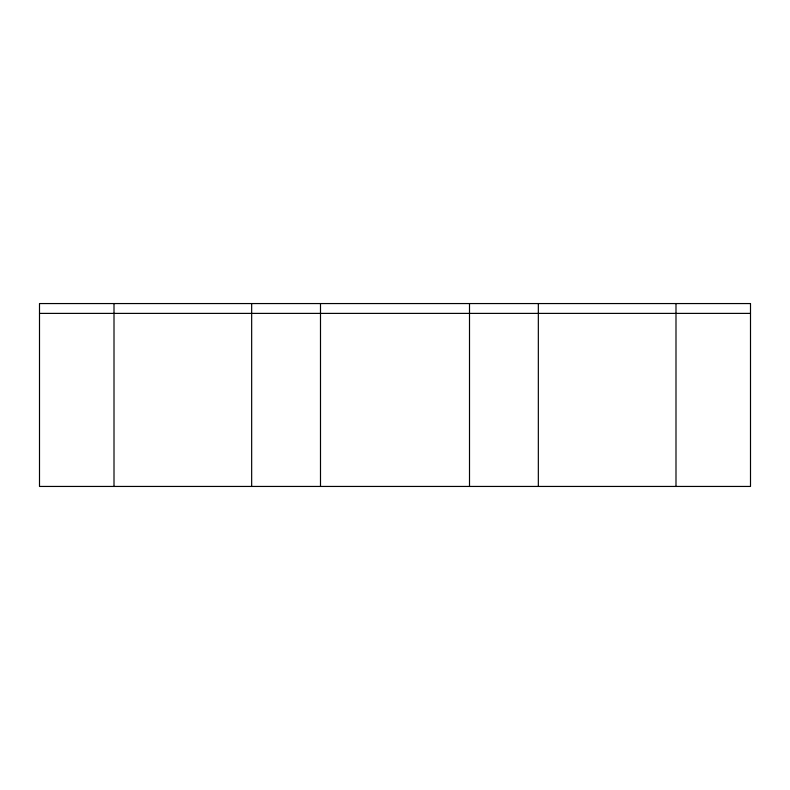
<?xml version="1.0" encoding="UTF-8"?>
<svg xmlns="http://www.w3.org/2000/svg" width="790" height="790" viewBox="0 0 790 790"><rect width="100%" height="100%" fill="white"/><g stroke="black" fill="none" stroke-linecap="round" stroke-linejoin="round"><path stroke-width="1.19" d="M39.5 313.393L750.5 313.393M675.993 303.558L675.993 486.443M538.336 303.558L538.336 486.443M469.507 303.558L469.507 486.443M320.493 303.558L320.493 486.443M251.664 303.558L251.664 486.443M114.007 303.558L114.007 486.443M750.5 303.558L39.5 303.558L39.5 486.443L750.5 486.443L750.5 303.558"/></g></svg>
